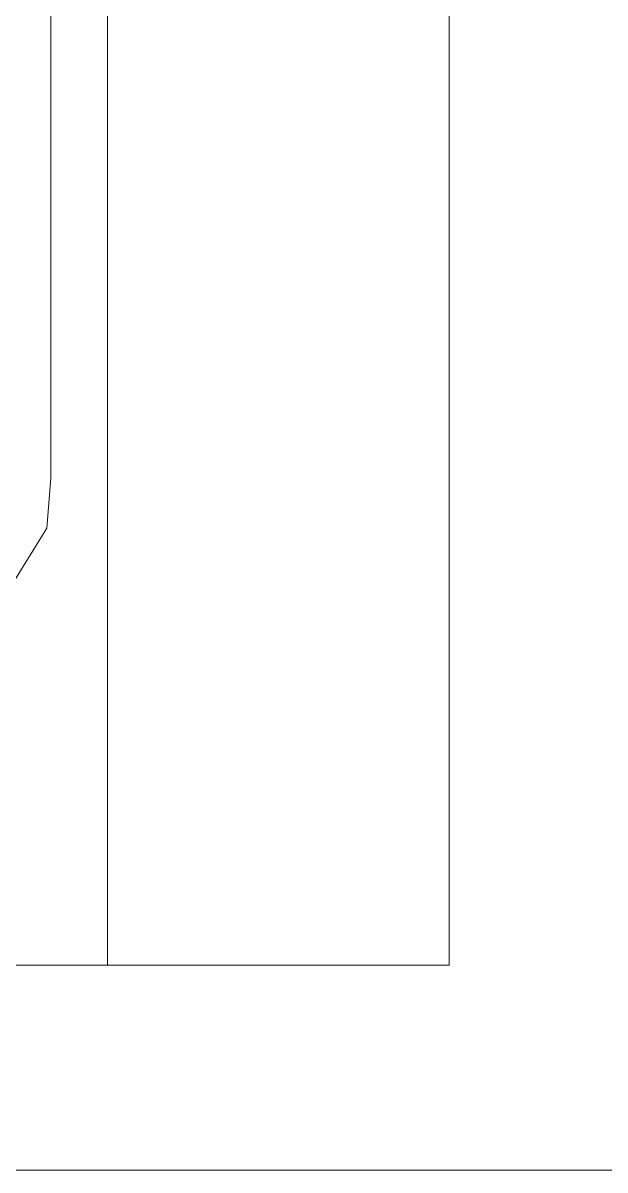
# Model space of a CAD drawing. Header units: millimetres. Extents: x -32 to 1412, y -324 to 2887.
# Drawn here: x 1039.829 to 1040.255, y 2053.059 to 2053.899 of the extents above; entities that cross this region are included whole.
import ezdxf

# ---------------------------------------------------------------- set-up
doc = ezdxf.new("R2010")
doc.units = ezdxf.units.MM
doc.header["$LTSCALE"] = 0.5
doc.layers.add('arquitetura', color=252, linetype='CONTINUOUS', lineweight=5)

msp = doc.modelspace()

# ---------------------------------------------------------------- linework, layer by layer
at = {"layer": 'arquitetura', "color": 252}
for p, q in [((1040.14123, 2053.20913), (1040.14123, 2055.05913)), ((1040.14123, 2053.20913), (1039.14123, 2053.20913)), ((1040.14123, 2053.20913), (1039.14123, 2053.20913)), ((1038.99123, 2053.05913), (1054.04123, 2053.05913))]:
    msp.add_line(p, q, dxfattribs=at)
at = {"layer": 'arquitetura'}
for p, q in [((1039.84977, 2053.56556), (1039.84977, 2053.90509)), ((1039.84977, 2053.56556), (1039.84683, 2053.52907)), ((1039.84683, 2053.52907), (1039.82109, 2053.48761))]:
    msp.add_line(p, q, dxfattribs=at)
msp.add_lwpolyline([(1039.89123, 2053.95913), (1039.14123, 2053.95913), (1039.14123, 2053.20913), (1039.89123, 2053.20913)], close=True, dxfattribs=at)

doc.saveas('drawing.dxf')
